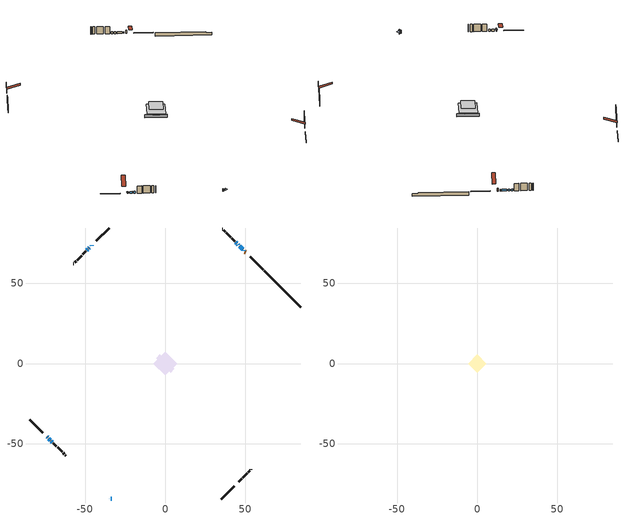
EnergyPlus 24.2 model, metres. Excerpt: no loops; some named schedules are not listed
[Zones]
conditioned space
 floor outside (Floor1 construction): -2.81,0 0,2.81 2.81,0 0,-2.81 z0.49
 floor adiabatic (AdiabaticFloorConstruction): -7.44,0 0,7.44 7.44,0 0,-7.44 z2.93
 floor foundation (Slab1 construction): -5.71,3.38 -3.38,5.71 5.71,-3.38 3.38,-5.71 z-1.8
 wall outside (RimJoist1 construction): 34.99,-84.47 43.02,-76.44 / -84.47,-34.99 -76.44,-43.02 / -34.99,84.47 -43.02,76.44 / 60.96,58.49 52.93,66.52 z0.49:0.79
 wall outside (AdiabaticWallConstruction 1): 50.18,69.28 49.71,69.74 z0.49:2.52
 wall outside (AdiabaticWallConstruction): -34.99,-84.47 -34.76,-84.47 z0.49:2.09; -45.77,73.68 -45.96,73.5 / 49.06,70.4 48.95,70.5 / -46.61,72.84 -46.72,72.74 / -47.37,72.08 -47.57,71.88 / -48.22,71.23 -48.96,70.49 / 48.29,71.16 46.31,73.15 / 45.65,73.8 45.17,74.29 / -72.7,-46.75 -71.66,-47.8 / -71,-48.45 -70.34,-49.11 / 44.51,74.94 43.97,75.49 z0.49:1.71; -33.83,-84.47 -33.27,-84.47 z0.49:1.41; -73.68,-45.77 -73.35,-46.1 z0.49:1.31
 wall outside (Wall1 construction): 45.77,-73.68 47.66,-71.8 / -69.69,-49.77 -67.81,-51.65 / -49.62,69.84 -51.5,67.95 / 43.31,76.14 41.43,78.02 z0.49:5.37
 wall outside (Wall2 construction): 48.31,-71.14 51.13,-68.32 / -67.15,-52.31 -64.33,-55.12 / -52.16,67.3 -54.97,64.48 / 40.77,78.68 37.96,81.5 z0.49:5.37
 wall outside (Wall3 construction): 51.79,-67.67 52.62,-66.83 / -63.67,-55.78 -62.84,-56.62 / -55.63,63.82 -56.47,62.99 / 37.3,82.15 36.46,82.99 z0.49:5.37
 wall outside (Wall4 construction): 53.28,-66.17 53.44,-66.01 / -62.18,-57.27 -62.02,-57.43 / -57.12,62.33 -57.29,62.17 / 35.81,83.65 35.64,83.81 z0.49:5.37
 wall foundation (FoundationWall1 construction): 61.62,57.83,-1.8 61.62,57.83,0.49 82.18,37.27,0.49 82.18,37.27,-0.12 84.47,34.99,-0.12 84.47,34.99,-1.8
 window (WindowConstruction 7): -34.99,-84.47 -34.76,-84.47 z0.49:2.09
 window (WindowConstruction 6): -45.77,73.68 -45.96,73.5 z0.49:1.71
 window (WindowConstruction 9): 49.05,70.4 48.95,70.5 z0.49:1.71
 window (WindowConstruction 10): -46.61,72.84 -46.72,72.74 z0.49:1.71
 window (WindowConstruction 11): -47.37,72.08 -47.57,71.89 z0.49:1.71
 window (WindowConstruction 12): -48.23,71.23 -48.96,70.49 z0.49:1.71
 window (WindowConstruction 8): -33.83,-84.47 -33.27,-84.47 z0.49:1.4
 window (WindowConstruction): -73.68,-45.77 -73.36,-46.1 z0.49:1.3
 window (WindowConstruction 1): 48.29,71.16 46.31,73.15 z0.49:1.71
 window (WindowConstruction 2): 45.65,73.8 45.17,74.29 z0.49:1.71
 window (WindowConstruction 3): -72.7,-46.75 -71.66,-47.8 z0.49:1.71
 window (WindowConstruction 4): -71,-48.45 -70.34,-49.11 z0.49:1.71
 window (WindowConstruction 5): 44.51,74.94 43.97,75.48 z0.49:1.71
 door (Door): 50.18,69.28 49.71,69.74 z0.49:2.52
 ceiling adiabatic (AdiabaticFloorConstruction): 0,-7.44 7.44,0 0,7.44 -7.44,0 z2.93
attic - vented
 floor to conditioned space (Floor2 construction Reversed): -5.62,0 0,5.62 5.62,0 0,-5.62 z5.37
 roof outside (Roof1 construction): 45.12,-74.34,5.37 39.64,-68.86,7.95 38.2,-70.3,7.95 43.68,-75.78,5.37; -74.34,-45.12,5.37 -68.86,-39.64,7.95 -70.3,-38.2,7.95 -75.78,-43.68,5.37; -45.12,74.34,5.37 -39.64,68.86,7.95 -38.2,70.3,7.95 -43.68,75.78,5.37; 50.83,68.62,5.37 45.36,63.14,7.95 46.8,61.7,7.95 52.28,67.18,5.37
shading: -34.61,-84.47 -35.14,-84.47 -35.14,-85.99 -34.61,-85.99 z2.24; -32.97,-84.47 -34.13,-84.47 -34.13,-85.99 -32.97,-85.99 z1.7; -73.25,-46.2 -73.78,-45.67 -74.86,-46.74 -74.33,-47.28 z1.45
[Building]
Building 1: Terrain=Suburbs
[Site:Location]
Toronto City Centre_ON: Latitude {deg}=43.63; Longitude {deg}=-79.39; Time Zone {hr}=-5; Elevation {m}=77; Keep Site Location Information=Yes
[Site:GroundTemperature:Shallow]
5.01852, 3.26908, 3.12898, 3.95918, 7.29196, 10.6092, 13.4851, 15.3069, 15.4617, 13.9799, 11.1774, 7.9619
[Site:WaterMainsTemperature]
Calculation Method=Schedule; Temperature Schedule=mains temperature schedule
[Material] Roughness=Rough; Thermal Absorptance=0.9
Name | Thickness {m} | Conductivity {W/m-K} | Density {kg/m3} | Specific Heat {J/kg-K} | Solar Absorptance | Visible Absorptance
asphalt or fiberglass shingles | 0.00635 | 0.162714 | 1121.4 | 1465.45 | 0.4 | 0.4
ceiling loosefill ins | 0.169333 | 0.0480833 | 16.02 | 1046.75 | 0.7 | 0.7
ceiling stud and cavity | 0.1397 | 0.159311 | 65.682 | 1177.47 | 0.7 | 0.7
concrete 4.0 in. | 0.1016 | 1.803125 | 2242.8 | 837.4 | 0.7 | 0.7
concrete 8.0 in. | 0.2032 | 1.803125 | 2242.8 | 837.4 | 0.7 | 0.7
door material | 0.04445 | 0.053851 | 512.64 | 1214.23 | 0.7 | 0.7
exterior vertical ins | 0.0223134 | 0.029427 | 32.04 | 1214.23 | 0.7 | 0.7
floor covering | 0.0127 | 9.015625 | 54.468 | 1339.84 | 0.6 | 0.6
floor covering 1 | 0.0127 | 0.0433444 | 54.468 | 1339.84 | 0.6 | 0.6
floor rigid ins; wall rigid ins | 0.512978 | 0.029427 | 32.04 | 1214.23 | 0.7 | 0.7
floor stud and cavity | 0.0889 | 0.194557 | 50.32683 | 1063.81 | 0.7 | 0.7
floor stud and cavity 1 | 0.1397 | 1.75129 | 37.0049 | 1207.88 | 0.7 | 0.7
furniture material conditioned space 1 | 0.1524 | 0.115458 | 640.8 | 1214.23 | 0.6 | 0.6
gypsum board | 0.0127 | 0.160291 | 801 | 837.4 | 0.6 | 0.6
gypsum board 1 | 0.0127 | 0.160291 | 801 | 837.4 | 0.7 | 0.7
osb sheathing 0.5 in. | 0.0127 | 0.115458 | 512.64 | 1214.23 | 0.7 | 0.7
osb sheathing 0.75 in. | 0.01905 | 0.115458 | 512.64 | 1214.23 | 0.7 | 0.7
osb sheathing 2.0 in. | 0.0508 | 0.115458 | 512.64 | 1214.23 | 0.7 | 0.7
rim joist rigid ins | 0.051816 | 0.029427 | 32.04 | 1214.23 | 0.7 | 0.7
rim joist stud and cavity | 0.0508 | 0.278529 | 125.044 | 1163.47 | 0.6 | 0.6
wall stud and cavity | 0.1397 | 0.0819611 | 139.0536 | 1170.24 | 0.7 | 0.7
wall stud and cavity 1 | 0.1397 | 0.0812893 | 139.0536 | 1170.24 | 0.7 | 0.7
wall stud and cavity 2 | 0.1397 | 0.105363 | 139.0536 | 1170.24 | 0.7 | 0.7
wall stud and cavity 3 | 0.1397 | 0.121313 | 139.0536 | 1170.24 | 0.7 | 0.7
wall stud and cavity 4 | 0.0889 | 0.380278 | 52.3479 | 1209.89 | 0.7 | 0.7
wall stud and cavity 5 | 0.0889 | 0.391764 | 83.0341 | 1211.67 | 0.7 | 0.7
wood siding | 0.0254 | 0.102417 | 544.68 | 1172.36 | 0.4 | 0.4
wood siding 1; wood siding 2; wood siding 3 | 0.0254 | 0.102417 | 544.68 | 1172.36 | 0.7 | 0.7
[WindowMaterial:SimpleGlazingSystem]
Name | U-Factor {W/m2-K} | Solar Heat Gain Coefficient
WindowMaterial | 3.30687 | 0.57
WindowMaterial 1 | 2.31208 | 0.55
WindowMaterial 10 | 3.304596 | 0.57
WindowMaterial 11 | 3.30346 | 0.66
WindowMaterial 2 | 3.304596 | 0.64
WindowMaterial 3 | 3.30005 | 0.67
WindowMaterial 4 | 3.30687 | 0.61
WindowMaterial 5 | 3.30346 | 0.64
WindowMaterial 6 | 3.30346 | 0.56
WindowMaterial 7 | 3.20637 | 0.48
WindowMaterial 8 | 3.10246 | 0.6
WindowMaterial 9 | 3.304596 | 0.47
[Construction]
AdiabaticFloorConstruction: floor stud and cavity 1, floor rigid ins, osb sheathing 0.75 in., floor covering 1
AdiabaticWallConstruction: wood siding 2, wall rigid ins, wall stud and cavity 4, gypsum board
AdiabaticWallConstruction 1: wood siding 3, wall rigid ins, wall stud and cavity 4, gypsum board
Door: door material
Floor1 construction: floor stud and cavity, floor covering
Floor2 construction Reversed: gypsum board, ceiling stud and cavity, ceiling loosefill ins
FoundationWall1 construction: concrete 8.0 in., gypsum board 1
furniture construction conditioned space 1: furniture material conditioned space 1
PartitionWallConstruction: gypsum board, wall stud and cavity 5, gypsum board
RimJoist1 construction: wood siding 1, rim joist rigid ins, osb sheathing 2.0 in., rim joist stud and cavity
Roof1 construction: asphalt or fiberglass shingles
Slab1 construction: concrete 4.0 in.
Wall1 construction: wood siding, osb sheathing 0.5 in., wall stud and cavity, gypsum board
Wall2 construction: wood siding, osb sheathing 0.5 in., wall stud and cavity 1, gypsum board
Wall3 construction: wood siding, osb sheathing 0.5 in., wall stud and cavity 2, gypsum board
Wall4 construction: wood siding, osb sheathing 0.5 in., wall stud and cavity 3, gypsum board
WindowConstruction: WindowMaterial
WindowConstruction 1: WindowMaterial 1
WindowConstruction 10; WindowConstruction 9: WindowMaterial 9
WindowConstruction 11: WindowMaterial 10
WindowConstruction 12: WindowMaterial 11
WindowConstruction 2: WindowMaterial 2
WindowConstruction 3: WindowMaterial 3
WindowConstruction 4: WindowMaterial 4
WindowConstruction 5: WindowMaterial 5
WindowConstruction 6: WindowMaterial 6
WindowConstruction 7: WindowMaterial 7
WindowConstruction 8: WindowMaterial 8
[Zone] Multiplier=1; Part of Total Floor Area=Yes
Name | Volume {m3}
attic - vented | 26.4804
conditioned space | 390.2
[Space]
Name | Zone | Volume {m3}
attic - vented 1 | attic - vented | 26.4804
conditioned space 1 | conditioned space | 390.2
[ZoneInfiltration:EffectiveLeakageArea]
infil attic - vented 1: Zone or Space=attic - vented 1; Schedule=Always On Discrete; Effective Air Leakage Area {cm2}=2661.05; Stack Coefficient=0.000179482; Wind Coefficient=9.05171e-06
[ZoneMixing]
whole house fan mix: Zone or Space=attic - vented; Schedule=Always On Continuous; Design Flow Rate Calculation Method=Flow/Zone; Design Flow Rate {m3/s}=0; Source Zone or Space=conditioned space
[SurfaceProperty:ExposedFoundationPerimeter]
Slab1: Exposed Perimeter Calculation Method=TotalExposedPerimeter; Total Exposed Perimeter {m}=32.308
[InternalMass] Zone or ZoneList=conditioned space; Space or SpaceList=conditioned space 1
Name | Construction | Surface Area {m2}
furniture mass conditioned space 1 | furniture construction conditioned space 1 | 67.512
partition wall mass | PartitionWallConstruction | 168.78
[Lights]
interior lighting: Zone or ZoneList or Space or SpaceList=conditioned space 1; Schedule=interior lighting schedule; Design Level Calculation Method=LightingLevel; Lighting Level {W}=343.2; Return Air Fraction=0; Fraction Radiant=0.6; Fraction Visible=0.2; Fraction Replaceable=1
[People]
occupants: Zone or ZoneList or Space or SpaceList=conditioned space 1; Number of People Schedule=occupants schedule; Number of People Calculation Method=People; Number of People=3; Fraction Radiant=0.314171; Sensible Heat Fraction=0.56303; Activity Level Schedule=occupants activity schedule; Carbon Dioxide Generation Rate {m3/s-W}=0; Enable ASHRAE 55 Comfort Warnings=No; Mean Radiant Temperature Calculation Type=EnclosureAveraged
[ElectricEquipment] Zone or ZoneList or Space or SpaceList=conditioned space 1; Design Level Calculation Method=EquipmentLevel
Name | Schedule | Design Level {W} | Fraction Latent | Fraction Radiant | Fraction Lost
clothes dryer | clothes dryer schedule | 140.772 | 0.015 | 0.081 | 0.85
clothes washer | clothes washer schedule | 32.1985 | 0.03 | 0.162 | 0.7
cooking range | cooking range schedule | 215.147 | 0.08 | 0.432 | 0.2
dishwasher | dishwasher schedule | 66.8632 | 0.3 | 0.18 | 0.4
fridge | fridge schedule | 72.9452 | 0 | 0.6 | 0
mech vent house fan | mech vent house fan schedule | 7.62 | 0 | 0 | 1
mech vent house fan cfis | mech vent house fan cfis schedule | 0 | 0 | 0 | 0
misc plug loads | misc plug loads schedule | 494.7 | 0.045 | 0.513 | 0.1
whole house fan | Always On Discrete | 0 | 0 | 0 | 1
[OtherEquipment] Zone or ZoneList or Space or SpaceList=conditioned space 1; Design Level Calculation Method=EquipmentLevel
Name | Fuel Type | Schedule | Design Level {W} | Fraction Latent | Fraction Radiant | Fraction Lost
clothes dryer 1 | Electricity | clothes dryer schedule | 0 | 0.015 | 0.081 | 0.85
cooking range 1 | Electricity | cooking range schedule | 0 | 0.08 | 0.432 | 0.2
general water use latent | None | general water use schedule | 62.594 | 1 | 0 | 0
general water use sensible | None | general water use schedule | -61.6891 | 0 | 0.6 | 0
mech vent house fan latent load | None | Always On Discrete | 0 | 1 | 0 | 0
mech vent house fan sensible load | None | Always On Discrete | 0 | 0 | 0 | 0
water heater energy adjustment1 | NaturalGas | Always On Discrete | 0.01 | 0 | 0 | 1
[ZoneInfiltration:DesignFlowRate] Zone or ZoneList or Space or SpaceList=conditioned space 1; Schedule=Always On Discrete; Design Flow Rate Calculation Method=Flow/Zone; Design Flow Rate {m3/s}=0
infil flow; natural vent flow; whole house fan flow
[Foundation:Kiva]
Foundation Kiva 1: Initial Indoor Air Temperature {C}=23.3278; Wall Height Above Grade {m}=0.489996; Wall Depth Below Slab {m}=0.2032; Custom Block Material Name 1=exterior vertical ins; Custom Block Depth 1 {m}=2.28999; Custom Block X Position 1 {m}=0.2159; Custom Block Z Position 1 {m}=0
[Foundation:Kiva:Settings]
Soil Conductivity {W/m-K}=0.849921; Soil Density {kg/m3}=1842.3; Soil Specific Heat {J/kg-K}=418.7; Ground Solar Absorptivity=0.9; Ground Thermal Absorptivity=0.9; Ground Surface Roughness {m}=0.03; Far-Field Width {m}=40; Deep-Ground Boundary Condition=ZeroFlux; Deep-Ground Depth {m}=40; Minimum Cell Dimension {m}=0.2; Maximum Cell Growth Coefficient=3; Simulation Timestep=Timestep
[Exterior:Lights]
exterior lighting: Schedule=exterior lighting schedule; Design Level {W}=75.6
[Schedule:Constant]
Name | Hourly Value
Always On Continuous; mech vent house fan schedule; mech vent house fan cfis schedule; Always On Discrete | 1
occupants activity schedule | 117.228
fridge schedule | 0
[Schedule:Day:Interval]
interior lighting schedule day: No, 01:00, 0.108182, 04:00, 0.0901515, 05:00, 0.0991667, 06:00, 0.162273, 07:00, 0.270455, 08:00, 0.342576, 10:00, 0.369621, 11:00, 0.351591, 12:00, 0.333561, 13:00, 0.324545, 14:00, 0.31553, 15:00, 0.333561, 16:00, 0.369621, 17:00, 0.450758, 18:00, 0.585985, 19:00, 0.775303, 20:00, 0.955606, 21:00, 0.991667, 22:00, 0.712197, 23:00, 0.360606, 24:00, 0.162273
[Schedule:Week:Daily]
interior lighting schedule Week Rule - Jan1-Jan27: interior lighting schedule day, interior lighting schedule day, interior lighting schedule day, interior lighting schedule day, interior lighting schedule day, interior lighting schedule day, interior lighting schedule day, interior lighting schedule default day, interior lighting schedule default day, interior lighting schedule default day, interior lighting schedule default day, interior lighting schedule default day
interior lighting schedule Week Rule - Jan28-Feb3: interior lighting schedule day, interior lighting schedule day, interior lighting schedule day, interior lighting schedule day, interior lighting schedule day 1, interior lighting schedule day 1, interior lighting schedule day 1, interior lighting schedule default day, interior lighting schedule default day, interior lighting schedule default day, interior lighting schedule default day, interior lighting schedule default day
interior lighting schedule Week Rule - Feb4-Feb24: interior lighting schedule day 1, interior lighting schedule day 1, interior lighting schedule day 1, interior lighting schedule day 1, interior lighting schedule day 1, interior lighting schedule day 1, interior lighting schedule day 1, interior lighting schedule default day, interior lighting schedule default day, interior lighting schedule default day, interior lighting schedule default day, interior lighting schedule default day
interior lighting schedule Week Rule - Feb25-Mar3: interior lighting schedule day 1, interior lighting schedule day 1, interior lighting schedule day 1, interior lighting schedule day 1, interior lighting schedule day 2, interior lighting schedule day 2, interior lighting schedule day 2, interior lighting schedule default day, interior lighting schedule default day, interior lighting schedule default day, interior lighting schedule default day, interior lighting schedule default day
interior lighting schedule Week Rule - Mar4-Mar31: interior lighting schedule day 2, interior lighting schedule day 2, interior lighting schedule day 2, interior lighting schedule day 2, interior lighting schedule day 2, interior lighting schedule day 2, interior lighting schedule day 2, interior lighting schedule default day, interior lighting schedule default day, interior lighting schedule default day, interior lighting schedule default day, interior lighting schedule default day
interior lighting schedule Week Rule - Apr1-Apr28: interior lighting schedule day 3, interior lighting schedule day 3, interior lighting schedule day 3, interior lighting schedule day 3, interior lighting schedule day 3, interior lighting schedule day 3, interior lighting schedule day 3, interior lighting schedule default day, interior lighting schedule default day, interior lighting schedule default day, interior lighting schedule default day, interior lighting schedule default day
interior lighting schedule Week Rule - Apr29-May5: interior lighting schedule day 3, interior lighting schedule day 3, interior lighting schedule day 4, interior lighting schedule day 4, interior lighting schedule day 4, interior lighting schedule day 4, interior lighting schedule day 4, interior lighting schedule default day, interior lighting schedule default day, interior lighting schedule default day, interior lighting schedule default day, interior lighting schedule default day
interior lighting schedule Week Rule - May6-May26: interior lighting schedule day 4, interior lighting schedule day 4, interior lighting schedule day 4, interior lighting schedule day 4, interior lighting schedule day 4, interior lighting schedule day 4, interior lighting schedule day 4, interior lighting schedule default day, interior lighting schedule default day, interior lighting schedule default day, interior lighting schedule default day, interior lighting schedule default day
interior lighting schedule Week Rule - May27-Jun2: interior lighting schedule day 4, interior lighting schedule day 4, interior lighting schedule day 4, interior lighting schedule day 4, interior lighting schedule day 4, interior lighting schedule day 5, interior lighting schedule day 5, interior lighting schedule default day, interior lighting schedule default day, interior lighting schedule default day, interior lighting schedule default day, interior lighting schedule default day
interior lighting schedule Week Rule - Jun3-Jun30: interior lighting schedule day 5, interior lighting schedule day 5, interior lighting schedule day 5, interior lighting schedule day 5, interior lighting schedule day 5, interior lighting schedule day 5, interior lighting schedule day 5, interior lighting schedule default day, interior lighting schedule default day, interior lighting schedule default day, interior lighting schedule default day, interior lighting schedule default day
interior lighting schedule Week Rule - Jul1-Jul28: interior lighting schedule day 6, interior lighting schedule day 6, interior lighting schedule day 6, interior lighting schedule day 6, interior lighting schedule day 6, interior lighting schedule day 6, interior lighting schedule day 6, interior lighting schedule default day, interior lighting schedule default day, interior lighting schedule default day, interior lighting schedule default day, interior lighting schedule default day
interior lighting schedule Week Rule - Jul29-Aug4: interior lighting schedule day 6, interior lighting schedule day 6, interior lighting schedule day 6, interior lighting schedule day 7, interior lighting schedule day 7, interior lighting schedule day 7, interior lighting schedule day 7, interior lighting schedule default day, interior lighting schedule default day, interior lighting schedule default day, interior lighting schedule default day, interior lighting schedule default day
interior lighting schedule Week Rule - Aug5-Aug25: interior lighting schedule day 7, interior lighting schedule day 7, interior lighting schedule day 7, interior lighting schedule day 7, interior lighting schedule day 7, interior lighting schedule day 7, interior lighting schedule day 7, interior lighting schedule default day, interior lighting schedule default day, interior lighting schedule default day, interior lighting schedule default day, interior lighting schedule default day
interior lighting schedule Week Rule - Aug26-Sep1: interior lighting schedule day 7, interior lighting schedule day 7, interior lighting schedule day 7, interior lighting schedule day 7, interior lighting schedule day 7, interior lighting schedule day 7, interior lighting schedule day 8, interior lighting schedule default day, interior lighting schedule default day, interior lighting schedule default day, interior lighting schedule default day, interior lighting schedule default day
interior lighting schedule Week Rule - Sep2-Sep29: interior lighting schedule day 8, interior lighting schedule day 8, interior lighting schedule day 8, interior lighting schedule day 8, interior lighting schedule day 8, interior lighting schedule day 8, interior lighting schedule day 8, interior lighting schedule default day, interior lighting schedule default day, interior lighting schedule default day, interior lighting schedule default day, interior lighting schedule default day
interior lighting schedule Week Rule - Sep30-Oct6: interior lighting schedule day 8, interior lighting schedule day 9, interior lighting schedule day 9, interior lighting schedule day 9, interior lighting schedule day 9, interior lighting schedule day 9, interior lighting schedule day 9, interior lighting schedule default day, interior lighting schedule default day, interior lighting schedule default day, interior lighting schedule default day, interior lighting schedule default day
interior lighting schedule Week Rule - Oct7-Oct27: interior lighting schedule day 9, interior lighting schedule day 9, interior lighting schedule day 9, interior lighting schedule day 9, interior lighting schedule day 9, interior lighting schedule day 9, interior lighting schedule day 9, interior lighting schedule default day, interior lighting schedule default day, interior lighting schedule default day, interior lighting schedule default day, interior lighting schedule default day
interior lighting schedule Week Rule - Oct28-Nov3: interior lighting schedule day 9, interior lighting schedule day 9, interior lighting schedule day 9, interior lighting schedule day 9, interior lighting schedule day 10, interior lighting schedule day 10, interior lighting schedule day 10, interior lighting schedule default day, interior lighting schedule default day, interior lighting schedule default day, interior lighting schedule default day, interior lighting schedule default day
interior lighting schedule Week Rule - Nov4-Nov24: interior lighting schedule day 10, interior lighting schedule day 10, interior lighting schedule day 10, interior lighting schedule day 10, interior lighting schedule day 10, interior lighting schedule day 10, interior lighting schedule day 10, interior lighting schedule default day, interior lighting schedule default day, interior lighting schedule default day, interior lighting schedule default day, interior lighting schedule default day
interior lighting schedule Week Rule - Nov25-Dec1: interior lighting schedule day 10, interior lighting schedule day 10, interior lighting schedule day 10, interior lighting schedule day 10, interior lighting schedule day 10, interior lighting schedule day 10, interior lighting schedule day 11, interior lighting schedule default day, interior lighting schedule default day, interior lighting schedule default day, interior lighting schedule default day, interior lighting schedule default day
interior lighting schedule Week Rule - Dec2-Dec31: interior lighting schedule day 11, interior lighting schedule day 11, interior lighting schedule day 11, interior lighting schedule day 11, interior lighting schedule day 11, interior lighting schedule day 11, interior lighting schedule day 11, interior lighting schedule default day, interior lighting schedule default day, interior lighting schedule default day, interior lighting schedule default day, interior lighting schedule default day
occupants schedule Week Rule - Jan1-Dec31: occupants schedule day, occupants schedule day, occupants schedule day, occupants schedule day, occupants schedule day, occupants schedule day, occupants schedule day, occupants schedule default day, occupants schedule default day, occupants schedule default day, occupants schedule default day, occupants schedule default day
clothes dryer schedule Week Rule - Jan1-Dec31: clothes dryer schedule day, clothes dryer schedule day, clothes dryer schedule day, clothes dryer schedule day, clothes dryer schedule day, clothes dryer schedule day, clothes dryer schedule day, clothes dryer schedule default day, clothes dryer schedule default day, clothes dryer schedule default day, clothes dryer schedule default day, clothes dryer schedule default day
clothes washer schedule Week Rule - Jan1-Dec31: clothes washer schedule day, clothes washer schedule day, clothes washer schedule day, clothes washer schedule day, clothes washer schedule day, clothes washer schedule day, clothes washer schedule day, clothes washer schedule default day, clothes washer schedule default day, clothes washer schedule default day, clothes washer schedule default day, clothes washer schedule default day
cooking range schedule Week Rule - Jan1-Dec31: cooking range schedule day, cooking range schedule day, cooking range schedule day, cooking range schedule day, cooking range schedule day, cooking range schedule day, cooking range schedule day, cooking range schedule default day, cooking range schedule default day, cooking range schedule default day, cooking range schedule default day, cooking range schedule default day
dishwasher schedule Week Rule - Jan1-Dec31: dishwasher schedule day, dishwasher schedule day, dishwasher schedule day, dishwasher schedule day, dishwasher schedule day, dishwasher schedule day, dishwasher schedule day, dishwasher schedule default day, dishwasher schedule default day, dishwasher schedule default day, dishwasher schedule default day, dishwasher schedule default day
misc plug loads schedule Week Rule - Jan1-Dec31: misc plug loads schedule day, misc plug loads schedule day, misc plug loads schedule day, misc plug loads schedule day, misc plug loads schedule day, misc plug loads schedule day, misc plug loads schedule day, misc plug loads schedule default day, misc plug loads schedule default day, misc plug loads schedule default day, misc plug loads schedule default day, misc plug loads schedule default day
general water use schedule Week Rule - Jan1-Dec31: general water use schedule day, general water use schedule day, general water use schedule day, general water use schedule day, general water use schedule day, general water use schedule day, general water use schedule day, general water use schedule default day, general water use schedule default day, general water use schedule default day, general water use schedule default day, general water use schedule default day
exterior lighting schedule Week Rule - Jan1-Jan27: exterior lighting schedule day, exterior lighting schedule day, exterior lighting schedule day, exterior lighting schedule day, exterior lighting schedule day, exterior lighting schedule day, exterior lighting schedule day, exterior lighting schedule default day, exterior lighting schedule default day, exterior lighting schedule default day, exterior lighting schedule default day, exterior lighting schedule default day
exterior lighting schedule Week Rule - Jan28-Feb3: exterior lighting schedule day, exterior lighting schedule day, exterior lighting schedule day, exterior lighting schedule day, exterior lighting schedule day 1, exterior lighting schedule day 1, exterior lighting schedule day 1, exterior lighting schedule default day, exterior lighting schedule default day, exterior lighting schedule default day, exterior lighting schedule default day, exterior lighting schedule default day
exterior lighting schedule Week Rule - Feb4-Feb24: exterior lighting schedule day 1, exterior lighting schedule day 1, exterior lighting schedule day 1, exterior lighting schedule day 1, exterior lighting schedule day 1, exterior lighting schedule day 1, exterior lighting schedule day 1, exterior lighting schedule default day, exterior lighting schedule default day, exterior lighting schedule default day, exterior lighting schedule default day, exterior lighting schedule default day
exterior lighting schedule Week Rule - Feb25-Mar3: exterior lighting schedule day 1, exterior lighting schedule day 1, exterior lighting schedule day 1, exterior lighting schedule day 1, exterior lighting schedule day 2, exterior lighting schedule day 2, exterior lighting schedule day 2, exterior lighting schedule default day, exterior lighting schedule default day, exterior lighting schedule default day, exterior lighting schedule default day, exterior lighting schedule default day
exterior lighting schedule Week Rule - Mar4-Mar31: exterior lighting schedule day 2, exterior lighting schedule day 2, exterior lighting schedule day 2, exterior lighting schedule day 2, exterior lighting schedule day 2, exterior lighting schedule day 2, exterior lighting schedule day 2, exterior lighting schedule default day, exterior lighting schedule default day, exterior lighting schedule default day, exterior lighting schedule default day, exterior lighting schedule default day
exterior lighting schedule Week Rule - Apr1-Apr28: exterior lighting schedule day 3, exterior lighting schedule day 3, exterior lighting schedule day 3, exterior lighting schedule day 3, exterior lighting schedule day 3, exterior lighting schedule day 3, exterior lighting schedule day 3, exterior lighting schedule default day, exterior lighting schedule default day, exterior lighting schedule default day, exterior lighting schedule default day, exterior lighting schedule default day
exterior lighting schedule Week Rule - Apr29-May5: exterior lighting schedule day 3, exterior lighting schedule day 3, exterior lighting schedule day 4, exterior lighting schedule day 4, exterior lighting schedule day 4, exterior lighting schedule day 4, exterior lighting schedule day 4, exterior lighting schedule default day, exterior lighting schedule default day, exterior lighting schedule default day, exterior lighting schedule default day, exterior lighting schedule default day
exterior lighting schedule Week Rule - May6-May26: exterior lighting schedule day 4, exterior lighting schedule day 4, exterior lighting schedule day 4, exterior lighting schedule day 4, exterior lighting schedule day 4, exterior lighting schedule day 4, exterior lighting schedule day 4, exterior lighting schedule default day, exterior lighting schedule default day, exterior lighting schedule default day, exterior lighting schedule default day, exterior lighting schedule default day
exterior lighting schedule Week Rule - May27-Jun2: exterior lighting schedule day 4, exterior lighting schedule day 4, exterior lighting schedule day 4, exterior lighting schedule day 4, exterior lighting schedule day 4, exterior lighting schedule day 5, exterior lighting schedule day 5, exterior lighting schedule default day, exterior lighting schedule default day, exterior lighting schedule default day, exterior lighting schedule default day, exterior lighting schedule default day
exterior lighting schedule Week Rule - Jun3-Jun30: exterior lighting schedule day 5, exterior lighting schedule day 5, exterior lighting schedule day 5, exterior lighting schedule day 5, exterior lighting schedule day 5, exterior lighting schedule day 5, exterior lighting schedule day 5, exterior lighting schedule default day, exterior lighting schedule default day, exterior lighting schedule default day, exterior lighting schedule default day, exterior lighting schedule default day
exterior lighting schedule Week Rule - Jul1-Jul28: exterior lighting schedule day 6, exterior lighting schedule day 6, exterior lighting schedule day 6, exterior lighting schedule day 6, exterior lighting schedule day 6, exterior lighting schedule day 6, exterior lighting schedule day 6, exterior lighting schedule default day, exterior lighting schedule default day, exterior lighting schedule default day, exterior lighting schedule default day, exterior lighting schedule default day
exterior lighting schedule Week Rule - Jul29-Aug4: exterior lighting schedule day 6, exterior lighting schedule day 6, exterior lighting schedule day 6, exterior lighting schedule day 7, exterior lighting schedule day 7, exterior lighting schedule day 7, exterior lighting schedule day 7, exterior lighting schedule default day, exterior lighting schedule default day, exterior lighting schedule default day, exterior lighting schedule default day, exterior lighting schedule default day
exterior lighting schedule Week Rule - Aug5-Aug25: exterior lighting schedule day 7, exterior lighting schedule day 7, exterior lighting schedule day 7, exterior lighting schedule day 7, exterior lighting schedule day 7, exterior lighting schedule day 7, exterior lighting schedule day 7, exterior lighting schedule default day, exterior lighting schedule default day, exterior lighting schedule default day, exterior lighting schedule default day, exterior lighting schedule default day
exterior lighting schedule Week Rule - Aug26-Sep1: exterior lighting schedule day 7, exterior lighting schedule day 7, exterior lighting schedule day 7, exterior lighting schedule day 7, exterior lighting schedule day 7, exterior lighting schedule day 7, exterior lighting schedule day 8, exterior lighting schedule default day, exterior lighting schedule default day, exterior lighting schedule default day, exterior lighting schedule default day, exterior lighting schedule default day
exterior lighting schedule Week Rule - Sep2-Sep29: exterior lighting schedule day 8, exterior lighting schedule day 8, exterior lighting schedule day 8, exterior lighting schedule day 8, exterior lighting schedule day 8, exterior lighting schedule day 8, exterior lighting schedule day 8, exterior lighting schedule default day, exterior lighting schedule default day, exterior lighting schedule default day, exterior lighting schedule default day, exterior lighting schedule default day
exterior lighting schedule Week Rule - Sep30-Oct6: exterior lighting schedule day 8, exterior lighting schedule day 9, exterior lighting schedule day 9, exterior lighting schedule day 9, exterior lighting schedule day 9, exterior lighting schedule day 9, exterior lighting schedule day 9, exterior lighting schedule default day, exterior lighting schedule default day, exterior lighting schedule default day, exterior lighting schedule default day, exterior lighting schedule default day
exterior lighting schedule Week Rule - Oct7-Oct27: exterior lighting schedule day 9, exterior lighting schedule day 9, exterior lighting schedule day 9, exterior lighting schedule day 9, exterior lighting schedule day 9, exterior lighting schedule day 9, exterior lighting schedule day 9, exterior lighting schedule default day, exterior lighting schedule default day, exterior lighting schedule default day, exterior lighting schedule default day, exterior lighting schedule default day
exterior lighting schedule Week Rule - Oct28-Nov3: exterior lighting schedule day 9, exterior lighting schedule day 9, exterior lighting schedule day 9, exterior lighting schedule day 9, exterior lighting schedule day 10, exterior lighting schedule day 10, exterior lighting schedule day 10, exterior lighting schedule default day, exterior lighting schedule default day, exterior lighting schedule default day, exterior lighting schedule default day, exterior lighting schedule default day
exterior lighting schedule Week Rule - Nov4-Nov24: exterior lighting schedule day 10, exterior lighting schedule day 10, exterior lighting schedule day 10, exterior lighting schedule day 10, exterior lighting schedule day 10, exterior lighting schedule day 10, exterior lighting schedule day 10, exterior lighting schedule default day, exterior lighting schedule default day, exterior lighting schedule default day, exterior lighting schedule default day, exterior lighting schedule default day
exterior lighting schedule Week Rule - Nov25-Dec1: exterior lighting schedule day 10, exterior lighting schedule day 10, exterior lighting schedule day 10, exterior lighting schedule day 10, exterior lighting schedule day 10, exterior lighting schedule day 10, exterior lighting schedule day 11, exterior lighting schedule default day, exterior lighting schedule default day, exterior lighting schedule default day, exterior lighting schedule default day, exterior lighting schedule default day
exterior lighting schedule Week Rule - Dec2-Dec31: exterior lighting schedule day 11, exterior lighting schedule day 11, exterior lighting schedule day 11, exterior lighting schedule day 11, exterior lighting schedule day 11, exterior lighting schedule day 11, exterior lighting schedule day 11, exterior lighting schedule default day, exterior lighting schedule default day, exterior lighting schedule default day, exterior lighting schedule default day, exterior lighting schedule default day
[Schedule:Year]
interior lighting schedule: interior lighting schedule Week Rule - Jan1-Jan27, 1, 1, 1, 27, interior lighting schedule Week Rule - Jan28-Feb3, 1, 28, 2, 3, interior lighting schedule Week Rule - Feb4-Feb24, 2, 4, 2, 24, interior lighting schedule Week Rule - Feb25-Mar3, 2, 25, 3, 3, interior lighting schedule Week Rule - Mar4-Mar31, 3, 4, 3, 31, interior lighting schedule Week Rule - Apr1-Apr28, 4, 1, 4, 28, interior lighting schedule Week Rule - Apr29-May5, 4, 29, 5, 5, interior lighting schedule Week Rule - May6-May26, 5, 6, 5, 26, interior lighting schedule Week Rule - May27-Jun2, 5, 27, 6, 2, interior lighting schedule Week Rule - Jun3-Jun30, 6, 3, 6, 30, interior lighting schedule Week Rule - Jul1-Jul28, 7, 1, 7, 28, interior lighting schedule Week Rule - Jul29-Aug4, 7, 29, 8, 4, interior lighting schedule Week Rule - Aug5-Aug25, 8, 5, 8, 25, interior lighting schedule Week Rule - Aug26-Sep1, 8, 26, 9, 1, interior lighting schedule Week Rule - Sep2-Sep29, 9, 2, 9, 29, interior lighting schedule Week Rule - Sep30-Oct6, 9, 30, 10, 6, interior lighting schedule Week Rule - Oct7-Oct27, 10, 7, 10, 27, interior lighting schedule Week Rule - Oct28-Nov3, 10, 28, 11, 3, interior lighting schedule Week Rule - Nov4-Nov24, 11, 4, 11, 24, interior lighting schedule Week Rule - Nov25-Dec1, 11, 25, 12, 1, interior lighting schedule Week Rule - Dec2-Dec31, 12, 2, 12, 31
occupants schedule: occupants schedule Week Rule - Jan1-Dec31, 1, 1, 12, 31
clothes dryer schedule: clothes dryer schedule Week Rule - Jan1-Dec31, 1, 1, 12, 31
clothes washer schedule: clothes washer schedule Week Rule - Jan1-Dec31, 1, 1, 12, 31
cooking range schedule: cooking range schedule Week Rule - Jan1-Dec31, 1, 1, 12, 31
dishwasher schedule: dishwasher schedule Week Rule - Jan1-Dec31, 1, 1, 12, 31
misc plug loads schedule: misc plug loads schedule Week Rule - Jan1-Dec31, 1, 1, 12, 31
general water use schedule: general water use schedule Week Rule - Jan1-Dec31, 1, 1, 12, 31
exterior lighting schedule: exterior lighting schedule Week Rule - Jan1-Jan27, 1, 1, 1, 27, exterior lighting schedule Week Rule - Jan28-Feb3, 1, 28, 2, 3, exterior lighting schedule Week Rule - Feb4-Feb24, 2, 4, 2, 24, exterior lighting schedule Week Rule - Feb25-Mar3, 2, 25, 3, 3, exterior lighting schedule Week Rule - Mar4-Mar31, 3, 4, 3, 31, exterior lighting schedule Week Rule - Apr1-Apr28, 4, 1, 4, 28, exterior lighting schedule Week Rule - Apr29-May5, 4, 29, 5, 5, exterior lighting schedule Week Rule - May6-May26, 5, 6, 5, 26, exterior lighting schedule Week Rule - May27-Jun2, 5, 27, 6, 2, exterior lighting schedule Week Rule - Jun3-Jun30, 6, 3, 6, 30, exterior lighting schedule Week Rule - Jul1-Jul28, 7, 1, 7, 28, exterior lighting schedule Week Rule - Jul29-Aug4, 7, 29, 8, 4, exterior lighting schedule Week Rule - Aug5-Aug25, 8, 5, 8, 25, exterior lighting schedule Week Rule - Aug26-Sep1, 8, 26, 9, 1, exterior lighting schedule Week Rule - Sep2-Sep29, 9, 2, 9, 29, exterior lighting schedule Week Rule - Sep30-Oct6, 9, 30, 10, 6, exterior lighting schedule Week Rule - Oct7-Oct27, 10, 7, 10, 27, exterior lighting schedule Week Rule - Oct28-Nov3, 10, 28, 11, 3, exterior lighting schedule Week Rule - Nov4-Nov24, 11, 4, 11, 24, exterior lighting schedule Week Rule - Nov25-Dec1, 11, 25, 12, 1, exterior lighting schedule Week Rule - Dec2-Dec31, 12, 2, 12, 31
[Schedule:Compact]
mains temperature schedule: Through: 01/01, For: AllDays, Until: 24:00, 8.80333, Through: 01/02, For: AllDays, Until: 24:00, 8.74333, Through: 01/03, For: AllDays, Until: 24:00, 8.68389, Through: 01/04, For: AllDays, Until: 24:00, 8.62611, Through: 01/05, For: AllDays, Until: 24:00, 8.56944, Through: 01/06, For: AllDays, Until: 24:00, 8.51389, Through: 01/07, For: AllDays, Until: 24:00, 8.45944, Through: 01/08, For: AllDays, Until: 24:00, 8.40611, Through: 01/09, For: AllDays, Until: 24:00, 8.35389, Through: 01/10, For: AllDays, Until: 24:00, 8.30278, Through: 01/11, For: AllDays, Until: 24:00, 8.25333, Through: 01/12, For: AllDays, Until: 24:00, 8.205, Through: 01/13, For: AllDays, Until: 24:00, 8.15778, Through: 01/14, For: AllDays, Until: 24:00, 8.11222, Through: 01/15, For: AllDays, Until: 24:00, 8.06778, Through: 01/16, For: AllDays, Until: 24:00, 8.02444, Through: 01/17, For: AllDays, Until: 24:00, 7.98222, Through: 01/18, For: AllDays, Until: 24:00, 7.94167, Through: 01/19, For: AllDays, Until: 24:00, 7.90222, Through: 01/20, For: AllDays, Until: 24:00, 7.86444, Through: 01/21, For: AllDays, Until: 24:00, 7.82778, Through: 01/22, For: AllDays, Until: 24:00, 7.79278, Through: 01/23, For: AllDays, Until: 24:00, 7.75889, Through: 01/24, For: AllDays, Until: 24:00, 7.72667, Through: 01/25, For: AllDays, Until: 24:00, 7.69556, Through: 01/26, For: AllDays, Until: 24:00, 7.66611, Through: 01/27, For: AllDays, Until: 24:00, 7.63778, Through: 01/28, For: AllDays, Until: 24:00, 7.61111, Through: 01/29, For: AllDays, Until: 24:00, 7.58556, Through: 01/30, For: AllDays, Until: 24:00, 7.56167, Through: 01/31, For: AllDays, Until: 24:00, 7.53944, Through: 02/01, For: AllDays, Until: 24:00, 7.51833, Through: 02/02, For: AllDays, Until: 24:00, 7.49889, Through: 02/03, For: AllDays, Until: 24:00, 7.48111, Through: 02/04, For: AllDays, Until: 24:00, 7.46444, Through: 02/05, For: AllDays, Until: 24:00, 7.44944, Through: 02/06, For: AllDays, Until: 24:00, 7.43556, Through: 02/07, For: AllDays, Until: 24:00, 7.42333, Through: 02/08, For: AllDays, Until: 24:00, 7.41278, Through: 02/09, For: AllDays, Until: 24:00, 7.40389, Through: 02/10, For: AllDays, Until: 24:00, 7.39611, Through: 02/11, For: AllDays, Until: 24:00, 7.39, Through: 02/12, For: AllDays, Until: 24:00, 7.38556, Through: 02/13, For: AllDays, Until: 24:00, 7.38222, Through: 02/14, For: AllDays, Until: 24:00, 7.38056, Through: 02/15, For: AllDays, Until: 24:00, 7.38056, Through: 02/16, For: AllDays, Until: 24:00, 7.38222, Through: 02/17, For: AllDays, Until: 24:00, 7.385, Through: 02/18, For: AllDays, Until: 24:00, 7.38944, Through: 02/19, For: AllDays, Until: 24:00, 7.395, Through: 02/20, For: AllDays, Until: 24:00, 7.40278, Through: 02/21, For: AllDays, Until: 24:00, 7.41167, Through: 02/22, For: AllDays, Until: 24:00, 7.42222, Through: 02/23, For: AllDays, Until: 24:00, 7.43389, Through: 02/24, For: AllDays, Until: 24:00, 7.44722, Through: 02/25, For: AllDays, Until: 24:00, 7.46222, Through: 02/26, For: AllDays, Until: 24:00, 7.47833, Through: 02/27, For: AllDays, Until: 24:00, 7.49611, Through: 02/28, For: AllDays, Until: 24:00, 7.51556, Through: 03/01, For: AllDays, Until: 24:00, 7.53667, Through: 03/02, For: AllDays, Until: 24:00, 7.55889, Through: 03/03, For: AllDays, Until: 24:00, 7.58222, Through: 03/04, For: AllDays, Until: 24:00, 7.60722, Through: 03/05, For: AllDays, Until: 24:00, 7.63389, Through: 03/06, For: AllDays, Until: 24:00, 7.66222, Through: 03/07, For: AllDays, Until: 24:00, 7.69111, Through: 03/08, For: AllDays, Until: 24:00, 7.72222, Through: 03/09, For: AllDays, Until: 24:00, 7.75444, Through: 03/10, For: AllDays, Until: 24:00, 7.78778, Through: 03/11, For: AllDays, Until: 24:00, 7.82278, Through: 03/12, For: AllDays, Until: 24:00, 7.85944, Through: 03/13, For: AllDays, Until: 24:00, 7.89722, Through: 03/14, For: AllDays, Until: 24:00, 7.93611, Through: 03/15, For: AllDays, Until: 24:00, 7.97667, Through: 03/16, For: AllDays, Until: 24:00, 8.01833, Through: 03/17, For: AllDays, Until: 24:00, 8.06167, Through: 03/18, For: AllDays, Until: 24:00, 8.10611, Through: 03/19, For: AllDays, Until: 24:00, 8.15167, Through: 03/20, For: AllDays, Until: 24:00, 8.19833, Through: 03/21, For: AllDays, Until: 24:00, 8.24667, Through: 03/22, For: AllDays, Until: 24:00, 8.29611, Through: 03/23, For: AllDays, Until: 24:00, 8.34667, Through: 03/24, For: AllDays, Until: 24:00, 8.39889, Through: 03/25, For: AllDays, Until: 24:00, 8.45167, Through: 03/26, For: AllDays, Until: 24:00, 8.50611, Through: 03/27, For: AllDays, Until: 24:00, 8.56167, Through: 03/28, For: AllDays, Until: 24:00, 8.61833, Through: 03/29, For: AllDays, Until: 24:00, 8.67611, Through: 03/30, For: AllDays, Until: 24:00, 8.735, Through: 03/31, For: AllDays, Until: 24:00, 8.795, Through: 04/01, For: AllDays, Until: 24:00, 8.85611, Through: 04/02, For: AllDays, Until: 24:00, 8.91833, Through: 04/03, For: AllDays, Until: 24:00, 8.98167, Through: 04/04, For: AllDays, Until: 24:00, 9.04556, Through: 04/05, For: AllDays, Until: 24:00, 9.11111, Through: 04/06, For: AllDays, Until: 24:00, 9.17722, Through: 04/07, For: AllDays, Until: 24:00, 9.24444, Through: 04/08, For: AllDays, Until: 24:00, 9.31222, Through: 04/09, For: AllDays, Until: 24:00, 9.38167, Through: 04/10, For: AllDays, Until: 24:00, 9.45167, Through: 04/11, For: AllDays, Until: 24:00, 9.52222, Through: 04/12, For: AllDays, Until: 24:00, 9.59444, Through: 04/13, For: AllDays, Until: 24:00, 9.66667, Through: 04/14, For: AllDays, Until: 24:00, 9.74, Through: 04/15, For: AllDays, Until: 24:00, 9.81444, Through: 04/16, For: AllDays, Until: 24:00, 9.88944, Through: 04/17, For: AllDays, Until: 24:00, 9.96556, Through: 04/18, For: AllDays, Until: 24:00, 10.0417, Through: 04/19, For: AllDays, Until: 24:00, 10.1189, Through: 04/20, For: AllDays, Until: 24:00, 10.1972, Through: 04/21, For: AllDays, Until: 24:00, 10.2756, Through: 04/22, For: AllDays, Until: 24:00, 10.355, Through: 04/23, For: AllDays, Until: 24:00, 10.435, Through: 04/24, For: AllDays, Until: 24:00, 10.515, Through: 04/25, For: AllDays, Until: 24:00, 10.5961, Through: 04/26, For: AllDays, Until: 24:00, 10.6778, Through: 04/27, For: AllDays, Until: 24:00, 10.76, Through: 04/28, For: AllDays, Until: 24:00, 10.8428, Through: 04/29, For: AllDays, Until: 24:00, 10.9261, Through: 04/30, For: AllDays, Until: 24:00, 11.0094, Through: 05/01, For: AllDays, Until: 24:00, 11.0933, Through: 05/02, For: AllDays, Until: 24:00, 11.1778, Through: 05/03, For: AllDays, Until: 24:00, 11.2628, Through: 05/04, For: AllDays, Until: 24:00, 11.3478, Through: 05/05, For: AllDays, Until: 24:00, 11.4333, Through: 05/06, For: AllDays, Until: 24:00, 11.5189, Through: 05/07, For: AllDays, Until: 24:00, 11.605, Through: 05/08, For: AllDays, Until: 24:00, 11.6917, Through: 05/09, For: AllDays, Until: 24:00, 11.7778, Through: 05/10, For: AllDays, Until: 24:00, 11.865, Through: 05/11, For: AllDays, Until: 24:00, 11.9517, Through: 05/12, For: AllDays, Until: 24:00, 12.0389, Through: 05/13, For: AllDays, Until: 24:00, 12.1261, Through: 05/14, For: AllDays, Until: 24:00, 12.2133, Through: 05/15, For: AllDays, Until: 24:00, 12.3006, Through: 05/16, For: AllDays, Until: 24:00, 12.3883, Through: 05/17, For: AllDays, Until: 24:00, 12.4756, Through: 05/18, For: AllDays, Until: 24:00, 12.5628, Through: 05/19, For: AllDays, Until: 24:00, 12.6506, Through: 05/20, For: AllDays, Until: 24:00, 12.7378, Through: 05/21, For: AllDays, Until: 24:00, 12.825, Through: 05/22, For: AllDays, Until: 24:00, 12.9122, Through: 05/23, For: AllDays, Until: 24:00, 12.9994, Through: 05/24, For: AllDays, Until: 24:00, 13.0861, Through: 05/25, For: AllDays, Until: 24:00, 13.1728, Through: 05/26, For: AllDays, Until: 24:00, 13.2594, Through: 05/27, For: AllDays, Until: 24:00, 13.3456, Through: 05/28, For: AllDays, Until: 24:00, 13.4317, Through: 05/29, For: AllDays, Until: 24:00, 13.5172, Through: 05/30, For: AllDays, Until: 24:00, 13.6028, Through: 05/31, For: AllDays, Until: 24:00, 13.6878, Through: 06/01, For: AllDays, Until: 24:00, 13.7722, Through: 06/02, For: AllDays, Until: 24:00, 13.8567, Through: 06/03, For: AllDays, Until: 24:00, 13.9406, Through: 06/04, For: AllDays, Until: 24:00, 14.0239, Through: 06/05, For: AllDays, Until: 24:00, 14.1067, Through: 06/06, For: AllDays, Until: 24:00, 14.1894, Through: 06/07, For: AllDays, Until: 24:00, 14.2711, Through: 06/08, For: AllDays, Until: 24:00, 14.3528, Through: 06/09, For: AllDays, Until: 24:00, 14.4339, Through: 06/10, For: AllDays, Until: 24:00, 14.5139, Through: 06/11, For: AllDays, Until: 24:00, 14.5939, Through: 06/12, For: AllDays, Until: 24:00, 14.6728, Through: 06/13, For: AllDays, Until: 24:00, 14.7511, Through: 06/14, For: AllDays, Until: 24:00, 14.8289, Through: 06/15, For: AllDays, Until: 24:00, 14.9061, Through: 06/16, For: AllDays, Until: 24:00, 14.9822, Through: 06/17, For: AllDays, Until: 24:00, 15.0578, Through: 06/18, For: AllDays, Until: 24:00, 15.1328, Through: 06/19, For: AllDays, Until: 24:00, 15.2067, Through: 06/20, For: AllDays, Until: 24:00, 15.28, Through: 06/21, For: AllDays, Until: 24:00, 15.3522, Through: 06/22, For: AllDays, Until: 24:00, 15.4239, Through: 06/23, For: AllDays, Until: 24:00, 15.4944, Through: 06/24, For: AllDays, Until: 24:00, 15.5639, Through: 06/25, For: AllDays, Until: 24:00, 15.6328, Through: 06/26, For: AllDays, Until: 24:00, 15.7006, Through: 06/27, For: AllDays, Until: 24:00, 15.7678, Through: 06/28, For: AllDays, Until: 24:00, 15.8333, Through: 06/29, For: AllDays, Until: 24:00, 15.8983, Through: 06/30, For: AllDays, Until: 24:00, 15.9622, Through: 07/01, For: AllDays, Until: 24:00, 16.025, Through: 07/02, For: AllDays, Until: 24:00, 16.0872, Through: 07/03, For: AllDays, Until: 24:00, 16.1478, Through: 07/04, For: AllDays, Until: 24:00, 16.2072, Through: 07/05, For: AllDays, Until: 24:00, 16.2661, Through: 07/06, For: AllDays, Until: 24:00, 16.3233, Through: 07/07, For: AllDays, Until: 24:00, 16.3794, Through: 07/08, For: AllDays, Until: 24:00, 16.435, Through: 07/09, For: AllDays, Until: 24:00, 16.4889, Through: 07/10, For: AllDays, Until: 24:00, 16.5417, Through: 07/11, For: AllDays, Until: 24:00, 16.5928, Through: 07/12, For: AllDays, Until: 24:00, 16.6433, Through: 07/13, For: AllDays, Until: 24:00, 16.6922, Through: 07/14, For: AllDays, Until: 24:00, 16.74, Through: 07/15, For: AllDays, Until: 24:00, 16.7867, Through: 07/16, For: AllDays, Until: 24:00, 16.8322, Through: 07/17, For: AllDays, Until: 24:00, 16.8761, Through: 07/18, For: AllDays, Until: 24:00, 16.9189, Through: 07/19, For: AllDays, Until: 24:00, 16.96, Through: 07/20, For: AllDays, Until: 24:00, 17, Through: 07/21, For: AllDays, Until: 24:00, 17.0389, Through: 07/22, For: AllDays, Until: 24:00, 17.0761, Through: 07/23, For: AllDays, Until: 24:00, 17.1122, Through: 07/24, For: AllDays, Until: 24:00, 17.1467, Through: 07/25, For: AllDays, Until: 24:00, 17.18, Through: 07/26, For: AllDays, Until: 24:00, 17.2117, Through: 07/27, For: AllDays, Until: 24:00, 17.2422, Through: 07/28, For: AllDays, Until: 24:00, 17.2711, Through: 07/29, For: AllDays, Until: 24:00, 17.2983, Through: 07/30, For: AllDays, Until: 24:00, 17.3244, Through: 07/31, For: AllDays, Until: 24:00, 17.3494, Through: 08/01, For: AllDays, Until: 24:00, 17.3728, Through: 08/02, For: AllDays, Until: 24:00, 17.3944, Through: 08/03, For: AllDays, Until: 24:00, 17.4144, Through: 08/04, For: AllDays, Until: 24:00, 17.4333, Through: 08/05, For: AllDays, Until: 24:00, 17.4506, Through: 08/06, For: AllDays, Until: 24:00, 17.4667, Through: 08/07, For: AllDays, Until: 24:00, 17.4811, Through: 08/08, For: AllDays, Until: 24:00, 17.4939, Through: 08/09, For: AllDays, Until: 24:00, 17.5056, Through: 08/10, For: AllDays, Until: 24:00, 17.5156, Through: 08/11, For: AllDays, Until: 24:00, 17.5239, Through: 08/12, For: AllDays, Until: 24:00, 17.5311, Through: 08/13, For: AllDays, Until: 24:00, 17.5361, Through: 08/14, For: AllDays, Until: 24:00, 17.54, Through: 08/15, For: AllDays, Until: 24:00, 17.5428, Through: 08/16, For: AllDays, Until: 24:00, 17.5439, Through: 08/17, For: AllDays, Until: 24:00, 17.5433, Through: 08/18, For: AllDays, Until: 24:00, 17.5411, Through: 08/19, For: AllDays, Until: 24:00, 17.5372, Through: 08/20, For: AllDays, Until: 24:00, 17.5322, Through: 08/21, For: AllDays, Until: 24:00, 17.5256, Through: 08/22, For: AllDays, Until: 24:00, 17.5178, Through: 08/23, For: AllDays, Until: 24:00, 17.5083, Through: 08/24, For: AllDays, Until: 24:00, 17.4972, Through: 08/25, For: AllDays, Until: 24:00, 17.4844, Through: 08/26, For: AllDays, Until: 24:00, 17.4706, Through: 08/27, For: AllDays, Until: 24:00, 17.455, Through: 08/28, For: AllDays, Until: 24:00, 17.4378, Through: 08/29, For: AllDays, Until: 24:00, 17.4194, Through: 08/30, For: AllDays, Until: 24:00, 17.3994, Through: 08/31, For: AllDays, Until: 24:00, 17.3778, Through: 09/01, For: AllDays, Until: 24:00, 17.355, Through: 09/02, For: AllDays, Until: 24:00, 17.3311, Through: 09/03, For: AllDays, Until: 24:00, 17.305, Through: 09/04, For: AllDays, Until: 24:00, 17.2778, Through: 09/05, For: AllDays, Until: 24:00, 17.2494, Through: 09/06, For: AllDays, Until: 24:00, 17.2194, Through: 09/07, For: AllDays, Until: 24:00, 17.1878, Through: 09/08, For: AllDays, Until: 24:00, 17.155, Through: 09/09, For: AllDays, Until: 24:00, 17.1206, Through: 09/10, For: AllDays, Until: 24:00, 17.085, Through: 09/11, For: AllDays, Until: 24:00, 17.0483, Through: 09/12, For: AllDays, Until: 24:00, 17.01, Through: 09/13, For: AllDays, Until: 24:00, 16.97, Through: 09/14, For: AllDays, Until: 24:00, 16.9289, Through: 09/15, For: AllDays, Until: 24:00, 16.8867, Through: 09/16, For: AllDays, Until: 24:00, 16.8428, Through: 09/17, For: AllDays, Until: 24:00, 16.7983, Through: 09/18, For: AllDays, Until: 24:00, 16.7517, Through: 09/19, For: AllDays, Until: 24:00, 16.7044, Through: 09/20, For: AllDays, Until: 24:00, 16.6556, Through: 09/21, For: AllDays, Until: 24:00, 16.6056, Through: 09/22, For: AllDays, Until: 24:00, 16.5544, Through: 09/23, For: AllDays, Until: 24:00, 16.5017, Through: 09/24, For: AllDays, Until: 24:00, 16.4483, Through: 09/25, For: AllDays, Until: 24:00, 16.3933, Through: 09/26, For: AllDays, Until: 24:00, 16.3372, Through: 09/27, For: AllDays, Until: 24:00, 16.2806, Through: 09/28, For: AllDays, Until: 24:00, 16.2222, Through: 09/29, For: AllDays, Until: 24:00, 16.1628, Through: 09/30, For: AllDays, Until: 24:00, 16.1022, Through: 10/01, For: AllDays, Until: 24:00, 16.0406, Through: 10/02, For: AllDays, Until: 24:00, 15.9778, Through: 10/03, For: AllDays, Until: 24:00, 15.9144, Through: 10/04, For: AllDays, Until: 24:00, 15.8494, Through: 10/05, For: AllDays, Until: 24:00, 15.7839, Through: 10/06, For: AllDays, Until: 24:00, 15.7172, Through: 10/07, For: AllDays, Until: 24:00, 15.6494, Through: 10/08, For: AllDays, Until: 24:00, 15.5811, Through: 10/09, For: AllDays, Until: 24:00, 15.5117, Through: 10/10, For: AllDays, Until: 24:00, 15.4411, Through: 10/11, For: AllDays, Until: 24:00, 15.37, Through: 10/12, For: AllDays, Until: 24:00, 15.2978, Through: 10/13, For: AllDays, Until: 24:00, 15.225, Through: 10/14, For: AllDays, Until: 24:00, 15.1511, Through: 10/15, For: AllDays, Until: 24:00, 15.0767, Through: 10/16, For: AllDays, Until: 24:00, 15.0011, Through: 10/17, For: AllDays, Until: 24:00, 14.925, Through: 10/18, For: AllDays, Until: 24:00, 14.8483, Through: 10/19, For: AllDays, Until: 24:00, 14.7706, Through: 10/20, For: AllDays, Until: 24:00, 14.6922, Through: 10/21, For: AllDays, Until: 24:00, 14.6133, Through: 10/22, For: AllDays, Until: 24:00, 14.5339, Through: 10/23, For: AllDays, Until: 24:00, 14.4539, Through: 10/24, For: AllDays, Until: 24:00, 14.3728, Through: 10/25, For: AllDays, Until: 24:00, 14.2917, Through: 10/26, For: AllDays, Until: 24:00, 14.21, Through: 10/27, For: AllDays, Until: 24:00, 14.1272, Through: 10/28, For: AllDays, Until: 24:00, 14.0444, Through: 10/29, For: AllDays, Until: 24:00, 13.9611, Through: 10/30, For: AllDays, Until: 24:00, 13.8772, Through: 10/31, For: AllDays, Until: 24:00, 13.7933, Through: 11/01, For: AllDays, Until: 24:00, 13.7089, Through: 11/02, For: AllDays, Until: 24:00, 13.6239, Through: 11/03, For: AllDays, Until: 24:00, 13.5383, Through: 11/04, For: AllDays, Until: 24:00, 13.4528, Through: 11/05, For: AllDays, Until: 24:00, 13.3667, Through: 11/06, For: AllDays, Until: 24:00, 13.2806, Through: 11/07, For: AllDays, Until: 24:00, 13.1944, Through: 11/08, For: AllDays, Until: 24:00, 13.1078, Through: 11/09, For: AllDays, Until: 24:00, 13.0206, Through: 11/10, For: AllDays, Until: 24:00, 12.9339, Through: 11/11, For: AllDays, Until: 24:00, 12.8467, Through: 11/12, For: AllDays, Until: 24:00, 12.7594, Through: 11/13, For: AllDays, Until: 24:00, 12.6722, Through: 11/14, For: AllDays, Until: 24:00, 12.5844, Through: 11/15, For: AllDays, Until: 24:00, 12.4972, Through: 11/16, For: AllDays, Until: 24:00, 12.41, Through: 11/17, For: AllDays, Until: 24:00, 12.3222, Through: 11/18, For: AllDays, Until: 24:00, 12.235, Through: 11/19, For: AllDays, Until: 24:00, 12.1478, Through: 11/20, For: AllDays, Until: 24:00, 12.0606, Through: 11/21, For: AllDays, Until: 24:00, 11.9733, Through: 11/22, For: AllDays, Until: 24:00, 11.8861, Through: 11/23, For: AllDays, Until: 24:00, 11.7994, Through: 11/24, For: AllDays, Until: 24:00, 11.7128, Through: 11/25, For: AllDays, Until: 24:00, 11.6267, Through: 11/26, For: AllDays, Until: 24:00, 11.5406, Through: 11/27, For: AllDays, Until: 24:00, 11.4544, Through: 11/28, For: AllDays, Until: 24:00, 11.3689, Through: 11/29, For: AllDays, Until: 24:00, 11.2839, Through: 11/30, For: AllDays, Until: 24:00, 11.1989, Through: 12/01, For: AllDays, Until: 24:00, 11.1144, Through: 12/02, For: AllDays, Until: 24:00, 11.03, Through: 12/03, For: AllDays, Until: 24:00, 10.9467, Through: 12/04, For: AllDays, Until: 24:00, 10.8633, Through: 12/05, For: AllDays, Until: 24:00, 10.7806, Through: 12/06, For: AllDays, Until: 24:00, 10.6983, Through: 12/07, For: AllDays, Until: 24:00, 10.6167, Through: 12/08, For: AllDays, Until: 24:00, 10.5356, Through: 12/09, For: AllDays, Until: 24:00, 10.4544, Through: 12/10, For: AllDays, Until: 24:00, 10.3744, Through: 12/11, For: AllDays, Until: 24:00, 10.295, Through: 12/12, For: AllDays, Until: 24:00, 10.2167, Through: 12/13, For: AllDays, Until: 24:00, 10.1383, Through: 12/14, For: AllDays, Until: 24:00, 10.0611, Through: 12/15, For: AllDays, Until: 24:00, 9.98444, Through: 12/16, For: AllDays, Until: 24:00, 9.90833, Through: 12/17, For: AllDays, Until: 24:00, 9.83278, Through: 12/18, For: AllDays, Until: 24:00, 9.75833, Through: 12/19, For: AllDays, Until: 24:00, 9.685, Through: 12/20, For: AllDays, Until: 24:00, 9.61222, Through: 12/21, For: AllDays, Until: 24:00, 9.54, Through: 12/22, For: AllDays, Until: 24:00, 9.46889, Through: 12/23, For: AllDays, Until: 24:00, 9.39889, Through: 12/24, For: AllDays, Until: 24:00, 9.32944, Through: 12/25, For: AllDays, Until: 24:00, 9.26111, Through: 12/26, For: AllDays, Until: 24:00, 9.19389, Through: 12/27, For: AllDays, Until: 24:00, 9.12722, Through: 12/28, For: AllDays, Until: 24:00, 9.06167, Through: 12/29, For: AllDays, Until: 24:00, 8.99722, Through: 12/30, For: AllDays, Until: 24:00, 8.93389, Through: 12/31, For: AllDays, Until: 24:00, 8.87111
